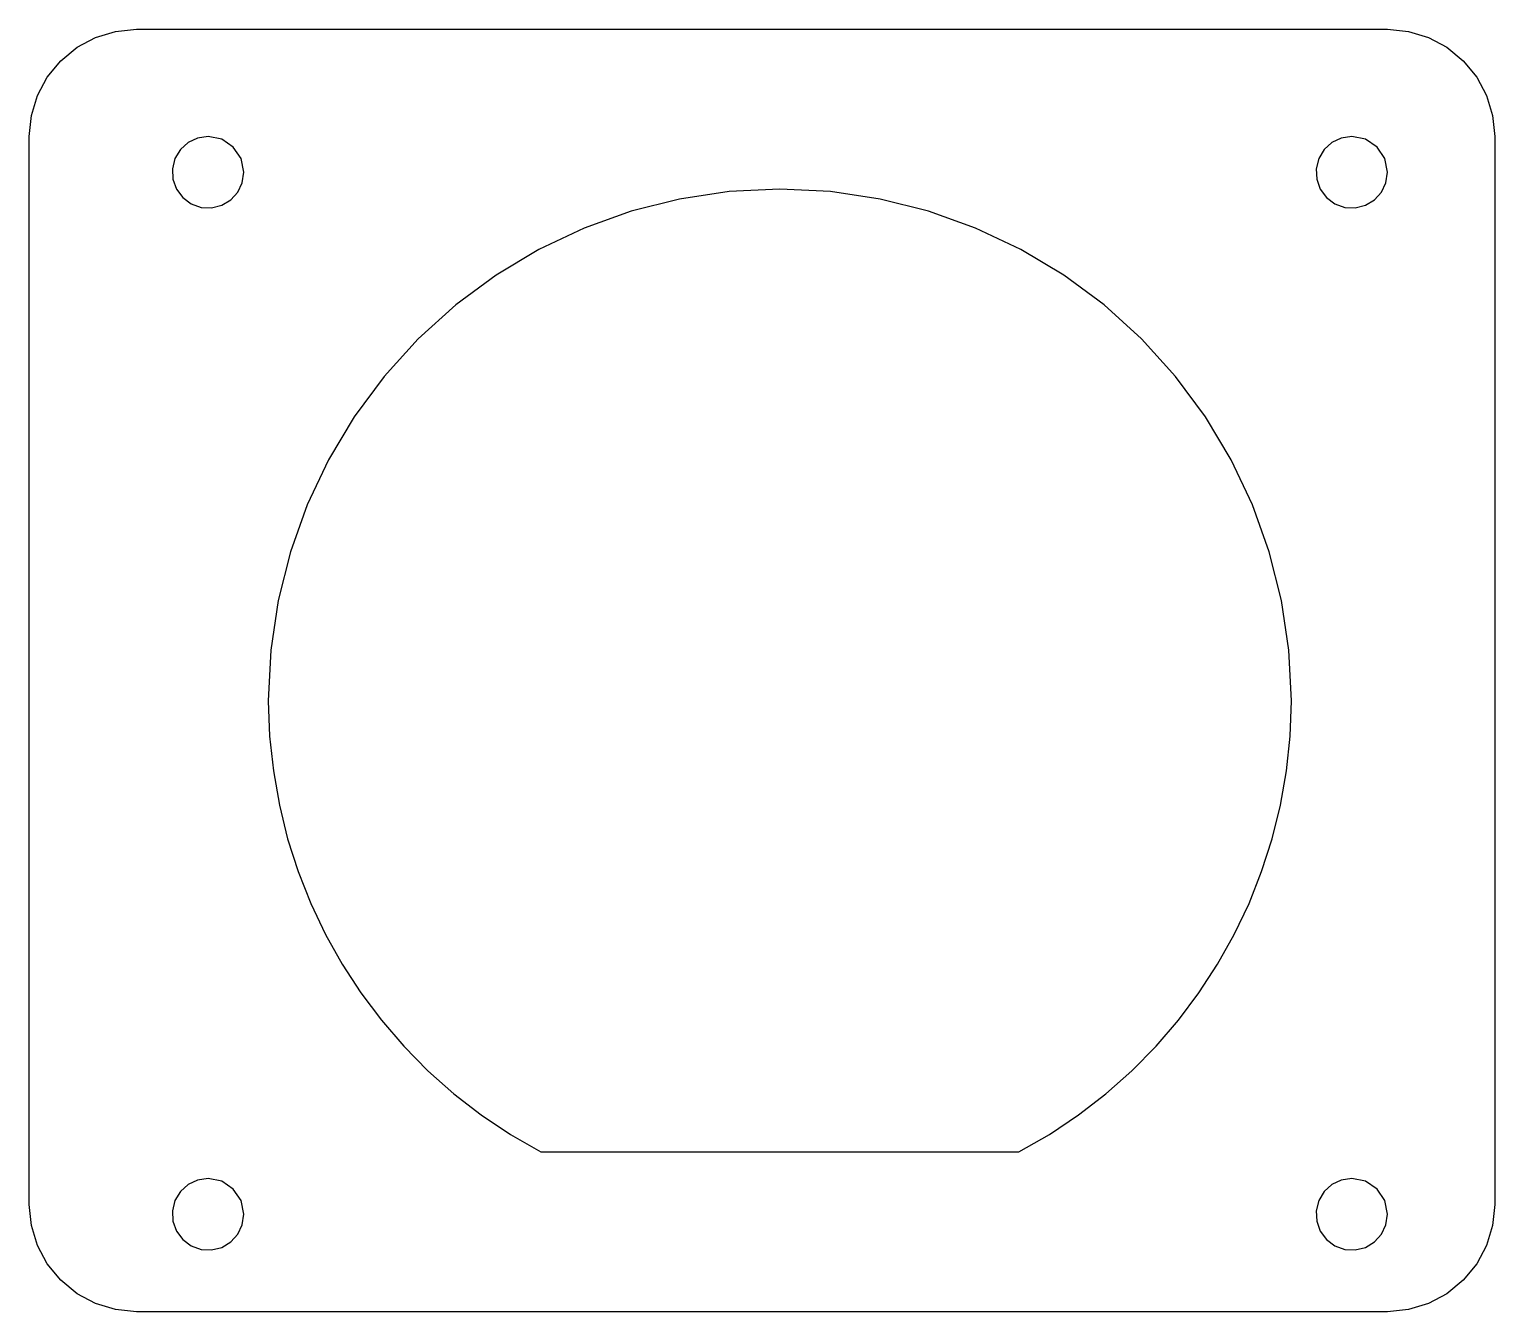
# Model space of a CAD drawing. Extents: x 12 to 121, y 184 to 279.
import ezdxf

# ---------------------------------------------------------------- set-up
doc = ezdxf.new("R2010")
doc.units = 0

msp = doc.modelspace()

# ---------------------------------------------------------------- linework, layer by layer
at = {"layer": 'Layer 1'}
for p, q in [((17.032104, 278.525977), (18.513894, 278.976258)), ((18.513894, 278.976258), (20.069655, 279.130184)), ((20.069655, 279.130184), (112.673807, 279.130184)), ((20.069655, 279.130184), (20.069655, 279.130184)), ((112.673807, 279.130184), (114.229568, 278.976258)), ((114.229568, 278.976258), (115.711358, 278.525977)), ((14.456992, 276.805343), (15.665924, 277.79659)), ((15.665924, 277.79659), (17.032104, 278.525977)), ((115.711358, 278.525977), (117.077538, 277.79659)), ((117.077538, 277.79659), (118.28647, 276.805343)), ((13.465745, 275.596411), (14.456992, 276.805343)), ((118.28647, 276.805343), (119.277717, 275.596411)), ((12.736358, 274.230231), (13.465745, 275.596411)), ((119.277717, 275.596411), (120.007104, 274.230231)), ((12.286077, 272.748441), (12.736358, 274.230231)), ((120.007104, 274.230231), (120.457385, 272.748441)), ((12.132151, 271.19268), (12.286077, 272.748441)), ((120.457385, 272.748441), (120.611311, 271.19268)), ((12.132151, 192.148415), (12.132151, 271.19268)), ((23.321108, 270.231663), (22.916886, 269.559358)), ((23.891371, 270.746771), (23.321108, 270.231663)), ((24.585499, 271.076502), (23.891371, 270.746771)), ((25.361317, 271.192674), (24.585499, 271.076502)), ((26.373834, 270.991272), (25.361317, 271.192674)), ((25.361317, 271.192674), (25.361317, 271.192674)), ((27.232204, 270.417728), (26.373834, 270.991272)), ((27.805748, 269.559358), (27.232204, 270.417728)), ((107.987771, 270.231663), (107.583549, 269.559358)), ((108.558034, 270.746771), (107.987771, 270.231663)), ((109.252162, 271.076502), (108.558034, 270.746771)), ((110.02798, 271.192674), (109.252162, 271.076502)), ((111.040497, 270.991272), (110.02798, 271.192674)), ((110.02798, 271.192674), (110.02798, 271.192674)), ((111.898867, 270.417728), (111.040497, 270.991272)), ((112.472411, 269.559358), (111.898867, 270.417728)), ((120.611311, 271.19268), (120.611311, 192.148415)), ((22.916886, 269.559358), (22.727323, 268.798138)), ((28.00715, 268.546841), (27.805748, 269.559358)), ((107.583549, 269.559358), (107.393986, 268.798138)), ((112.673813, 268.546841), (112.472411, 269.559358)), ((22.727323, 268.798138), (22.766323, 268.030665)), ((22.766323, 268.030665), (23.02399, 267.306687)), ((27.890978, 267.771023), (28.00715, 268.546841)), ((107.393986, 268.798138), (107.432986, 268.030665)), ((107.432986, 268.030665), (107.690653, 267.306687)), ((112.557641, 267.771023), (112.673813, 268.546841)), ((23.02399, 267.306687), (23.49043, 266.675954)), ((27.046139, 266.506632), (27.561247, 267.076895)), ((27.561247, 267.076895), (27.890978, 267.771023)), ((63.95221, 267.118831), (60.272729, 266.569663)), ((67.695085, 267.304144), (63.95221, 267.118831)), ((71.4379, 267.11875), (67.695085, 267.304144)), ((67.695085, 267.304144), (67.695085, 267.304144)), ((75.117315, 266.569513), (71.4379, 267.11875)), ((107.690653, 267.306687), (108.157093, 266.675954)), ((111.712802, 266.506632), (112.22791, 267.076895)), ((112.22791, 267.076895), (112.557641, 267.771023)), ((23.49043, 266.675954), (24.121163, 266.209514)), ((24.121163, 266.209514), (24.845141, 265.951847)), ((24.845141, 265.951847), (25.612614, 265.912847)), ((25.612614, 265.912847), (26.373834, 266.10241)), ((26.373834, 266.10241), (27.046139, 266.506632)), ((60.272729, 266.569663), (56.681473, 265.666927)), ((78.708501, 265.666721), (75.117315, 266.569513)), ((108.157093, 266.675954), (108.787826, 266.209514)), ((108.787826, 266.209514), (109.511804, 265.951847)), ((109.511804, 265.951847), (110.279277, 265.912847)), ((110.279277, 265.912847), (111.040497, 266.10241)), ((111.040497, 266.10241), (111.712802, 266.506632)), ((56.681473, 265.666927), (53.203276, 264.420912)), ((82.186625, 264.420661), (78.708501, 265.666721)), ((53.203276, 264.420912), (49.862969, 262.841907)), ((85.526858, 262.841623), (82.186625, 264.420661)), ((49.862969, 262.841907), (46.685384, 260.9402)), ((88.704367, 260.939895), (85.526858, 262.841623)), ((46.685384, 260.9402), (43.695354, 258.726079)), ((91.694323, 258.725766), (88.704367, 260.939895)), ((43.695354, 258.726079), (40.917711, 256.209832)), ((94.471894, 256.209523), (91.694323, 258.725766)), ((40.917711, 256.209832), (38.402133, 253.431451)), ((96.987404, 253.431156), (94.471894, 256.209523)), ((38.402133, 253.431451), (36.1886, 250.440627)), ((99.200877, 250.440355), (96.987404, 253.431156)), ((36.1886, 250.440627), (34.287397, 247.262198)), ((101.102026, 247.261958), (99.200877, 250.440355)), ((34.287397, 247.262198), (32.708811, 243.921003)), ((102.680568, 243.920801), (101.102026, 247.261958)), ((32.708811, 243.921003), (31.463127, 240.441882)), ((103.926216, 240.441724), (102.680568, 243.920801)), ((31.463127, 240.441882), (30.560631, 236.849672)), ((104.828686, 236.849563), (103.926216, 240.441724)), ((30.560631, 236.849672), (30.011608, 233.169213)), ((105.377692, 233.169157), (104.828686, 236.849563)), ((30.011608, 233.169213), (29.826345, 229.425344)), ((105.56295, 229.425344), (105.377692, 233.169157)), ((29.826345, 229.425344), (29.923464, 226.814068)), ((105.465831, 226.814068), (105.56295, 229.425344)), ((29.923464, 226.814068), (30.197062, 224.237617)), ((105.192233, 224.237618), (105.465831, 226.814068)), ((30.197062, 224.237617), (30.642591, 221.703515)), ((104.746704, 221.703515), (105.192233, 224.237618)), ((30.642591, 221.703515), (31.255503, 219.219283)), ((104.133793, 219.219284), (104.746704, 221.703515)), ((31.255503, 219.219283), (32.031249, 216.792446)), ((103.358047, 216.792447), (104.133793, 219.219284)), ((32.031249, 216.792446), (32.965282, 214.430528)), ((102.424014, 214.430529), (103.358047, 216.792447)), ((32.965282, 214.430528), (34.053054, 212.14105)), ((101.336243, 212.141051), (102.424014, 214.430529)), ((34.053054, 212.14105), (35.290016, 209.931537)), ((100.099281, 209.931538), (101.336243, 212.141051)), ((35.290016, 209.931537), (36.67162, 207.809512)), ((98.717678, 207.809513), (100.099281, 209.931538)), ((36.67162, 207.809512), (38.193318, 205.782498)), ((97.195979, 205.782499), (98.717678, 207.809513)), ((38.193318, 205.782498), (39.850563, 203.858018)), ((95.538735, 203.858019), (97.195979, 205.782499)), ((39.850563, 203.858018), (41.638806, 202.043596)), ((93.750493, 202.043597), (95.538735, 203.858019)), ((41.638806, 202.043596), (43.553498, 200.346755)), ((91.835801, 200.346756), (93.750493, 202.043597)), ((43.553498, 200.346755), (45.590093, 198.775018)), ((89.799207, 198.775019), (91.835801, 200.346756)), ((45.590093, 198.775018), (47.744041, 197.335909)), ((87.645259, 197.335909), (89.799207, 198.775019)), ((47.744041, 197.335909), (50.010795, 196.03695)), ((85.378505, 196.03695), (87.645259, 197.335909)), ((50.010795, 196.03695), (85.378505, 196.03695)), ((23.321108, 193.101872), (22.916886, 192.429567)), ((23.891371, 193.61698), (23.321108, 193.101872)), ((24.585499, 193.946711), (23.891371, 193.61698)), ((25.361317, 194.062883), (24.585499, 193.946711)), ((26.373834, 193.861481), (25.361317, 194.062883)), ((25.361317, 194.062883), (25.361317, 194.062883)), ((27.232204, 193.287937), (26.373834, 193.861481)), ((27.805748, 192.429567), (27.232204, 193.287937)), ((107.987771, 193.101872), (107.583549, 192.429567)), ((108.558034, 193.61698), (107.987771, 193.101872)), ((109.252162, 193.946711), (108.558034, 193.61698)), ((110.02798, 194.062883), (109.252162, 193.946711)), ((111.040497, 193.861481), (110.02798, 194.062883)), ((110.02798, 194.062883), (110.02798, 194.062883)), ((111.898867, 193.287937), (111.040497, 193.861481)), ((112.472411, 192.429567), (111.898867, 193.287937)), ((12.286077, 190.592654), (12.132151, 192.148415)), ((22.916886, 192.429567), (22.727323, 191.668347)), ((28.00715, 191.41705), (27.805748, 192.429567)), ((107.583549, 192.429567), (107.393986, 191.668347)), ((112.673813, 191.41705), (112.472411, 192.429567)), ((120.611311, 192.148415), (120.457385, 190.592654)), ((22.727323, 191.668347), (22.766323, 190.900874)), ((27.890978, 190.641232), (28.00715, 191.41705)), ((107.393986, 191.668347), (107.432986, 190.900874)), ((112.557641, 190.641232), (112.673813, 191.41705)), ((12.736358, 189.110864), (12.286077, 190.592654)), ((22.766323, 190.900874), (23.02399, 190.176896)), ((23.02399, 190.176896), (23.49043, 189.546163)), ((27.046139, 189.376841), (27.561247, 189.947104)), ((27.561247, 189.947104), (27.890978, 190.641232)), ((107.432986, 190.900874), (107.690653, 190.176896)), ((107.690653, 190.176896), (108.157093, 189.546163)), ((111.712802, 189.376841), (112.22791, 189.947104)), ((112.22791, 189.947104), (112.557641, 190.641232)), ((120.457385, 190.592654), (120.007104, 189.110864)), ((13.465745, 187.744684), (12.736358, 189.110864)), ((23.49043, 189.546163), (24.121163, 189.079723)), ((24.121163, 189.079723), (24.845141, 188.822056)), ((24.845141, 188.822056), (25.612614, 188.783056)), ((25.612614, 188.783056), (26.373834, 188.972619)), ((26.373834, 188.972619), (27.046139, 189.376841)), ((108.157093, 189.546163), (108.787826, 189.079723)), ((108.787826, 189.079723), (109.511804, 188.822056)), ((109.511804, 188.822056), (110.279277, 188.783056)), ((110.279277, 188.783056), (111.040497, 188.972619)), ((111.040497, 188.972619), (111.712802, 189.376841)), ((120.007104, 189.110864), (119.277717, 187.744684)), ((14.456992, 186.535752), (13.465745, 187.744684)), ((119.277717, 187.744684), (118.28647, 186.535752)), ((15.665924, 185.544505), (14.456992, 186.535752)), ((17.032104, 184.815118), (15.665924, 185.544505)), ((117.077538, 185.544505), (115.711358, 184.815118)), ((118.28647, 186.535752), (117.077538, 185.544505)), ((18.513894, 184.364837), (17.032104, 184.815118)), ((115.711358, 184.815118), (114.229568, 184.364837)), ((20.069655, 184.210911), (18.513894, 184.364837)), ((112.673807, 184.210911), (20.069655, 184.210911)), ((114.229568, 184.364837), (112.673807, 184.210911))]:
    msp.add_line(p, q, dxfattribs=at)

doc.saveas('drawing.dxf')
